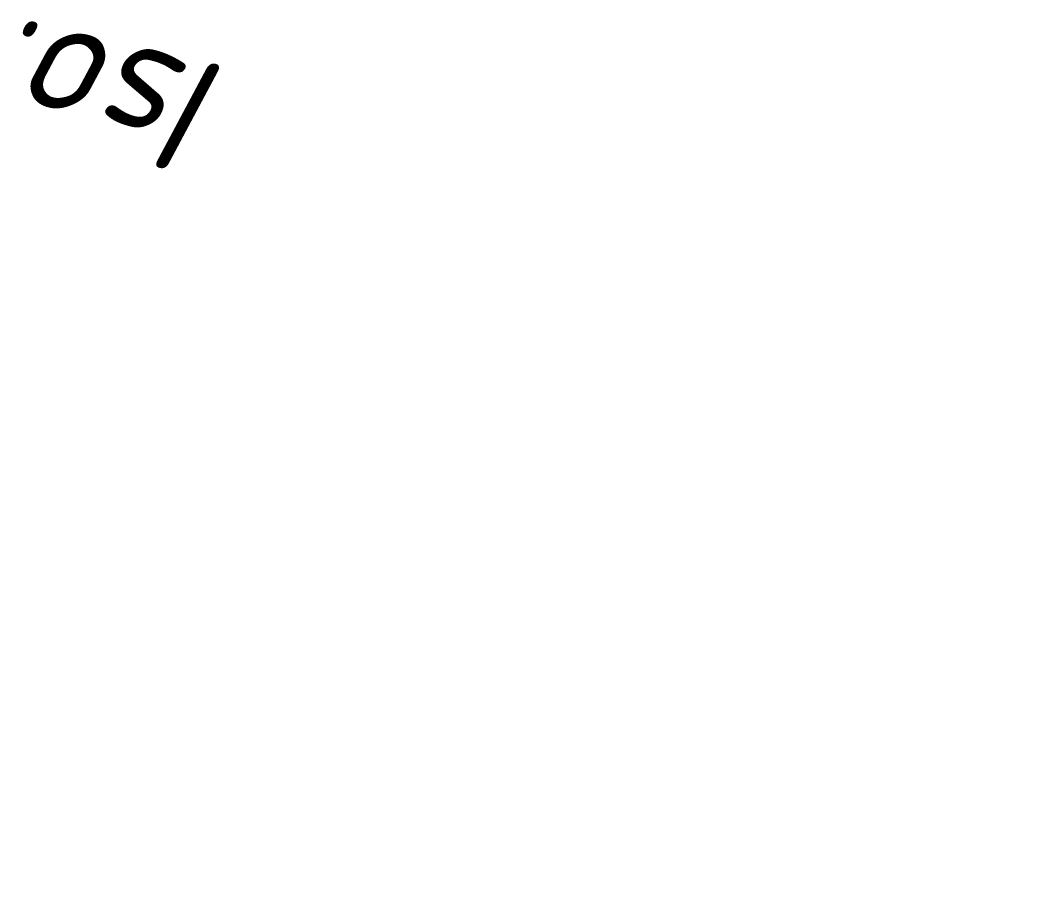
# Model space of a CAD drawing. Header units: metres. Extents: x 3897055 to 3898291, y -5462367 to -5461157.
# Drawn here: x 3897566.03 to 3897577.14, y -5462011.85 to -5462002.28 of the extents above; entities that cross this region are included whole.
import ezdxf
from ezdxf.enums import TextEntityAlignment as Align

# ---------------------------------------------------------------- set-up
doc = ezdxf.new("R2010")
doc.units = ezdxf.units.M
doc.layers.get('0').update_dxf_attribs({"color": 211})
for name, color, linetype in [('JBTFE__INNSETTINGSPUNKT', 62, 'Continuous'), ('JBTOB__NAVN', 2, 'Continuous'), ('JBTSI_SA_SKJ', 2, 'Continuous')]:
    doc.layers.add(name, color=color, linetype=linetype)
doc.layers.add('JBTSI__INFO', color=4, linetype='Continuous', true_color=0x00ffff)
doc.layers.add('JBTSI__NAVN', color=2, linetype='Continuous', true_color=0xffff00)
doc.styles.add('ISO', font='iso3098.shx')
doc.styles.add('RC-STANDARD', font='iso3098.shx')

# ---------------------------------------------------------------- blocks, each defined once
blk = doc.blocks.new('NO-BN-2D-JBTSI-TOGDETEKSJON-EN-STREK-ISOLERT-SKJOET')
at = {"color": 0, "linetype": 'ByBlock', "lineweight": -2, "transparency": 16777216}
blk.add_line((0, -2.25), (0, 0.75), dxfattribs=at)
blk = doc.blocks.new('NO-BN-2D-INSERTION-POINT')
at = {"layer": 'JBTFE__INNSETTINGSPUNKT', "linetype": 'ByBlock', "lineweight": -2, "transparency": 16777216}
for p, q in [((-0.05, 0), (0.05, 0)), ((0, -0.05), (0, 0.05))]:
    blk.add_line(p, q, dxfattribs=at)
blk.add_circle((0, 0), 0.05, dxfattribs=at)
blk = doc.blocks.new('*Z22')
at = {"color": 0, "linetype": 'ByBlock', "lineweight": -2, "transparency": 16777216}
for name in ['NO-BN-2D-JBTSI-TOGDETEKSJON-EN-STREK-ISOLERT-SKJOET', 'NO-BN-2D-INSERTION-POINT']:
    blk.add_blockref(name, (0, 0), dxfattribs=at)
at = {"layer": 'JBTSI__INFO', "color": 0, "linetype": 'ByBlock', "lineweight": -2, "transparency": 16777216, "style": 'ISO'}
blk.add_attdef('OBJEKTINFO', text='', height=0.9, rotation=270, dxfattribs=at).set_placement((-1.4, 30), align=Align.MIDDLE_CENTER)
at = {"layer": 'JBTSI__NAVN', "color": 0, "linetype": 'ByBlock', "lineweight": -2, "transparency": 16777216, "style": 'ISO', "oblique": 15}
blk.add_attdef('OBJEKTNAVN', text='', height=1.25, rotation=270, dxfattribs=at).set_placement((1.4, 30), align=Align.MIDDLE_CENTER)

msp = doc.modelspace()

# ---------------------------------------------------------------- block references
at = {"layer": 'JBTSI_SA_SKJ'}
ref = msp.add_blockref('*Z22', (3897595.942, -5462011.292, 11.069), dxfattribs=dict(at, rotation=76.91520781390071))
ref.add_attrib('OBJEKTNAVN', 'Iso.', dxfattribs={"layer": 'JBTOB__NAVN', "color": 0, "linetype": 'ByBlock', "lineweight": -2, "transparency": 16777216, "height": 1.25, "rotation": 166.9152, "style": 'RC-STANDARD', "oblique": 15}).set_placement((3897567.038, -5462003.136, 11.069), align=Align.MIDDLE_CENTER)

doc.saveas('drawing.dxf')
